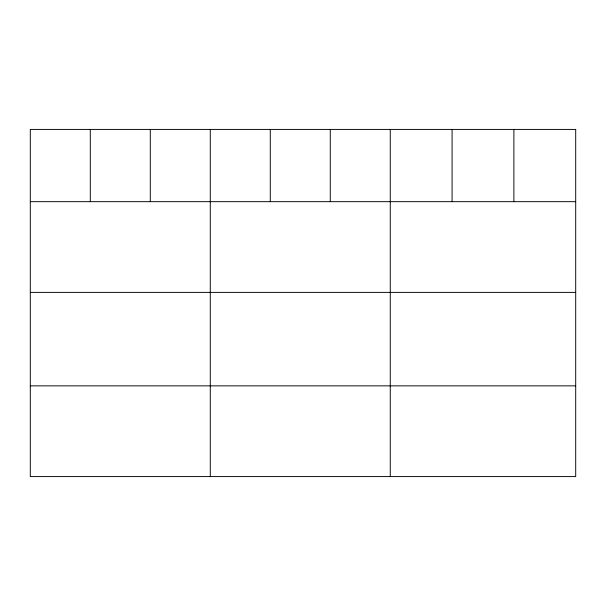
<?xml version="1.0" encoding="UTF-8"?>
<svg xmlns="http://www.w3.org/2000/svg" width="606" height="606" viewBox="0 0 606 606"><rect width="100%" height="100%" fill="white"/><g stroke="black" fill="none" stroke-linecap="round" stroke-linejoin="round"><path stroke-width="0.91" d="M30.3 201.669L575.7 201.669M30.3 292.387L575.7 292.387M30.3 385.855L575.7 385.855M513.888 129.419L513.888 201.669M452.076 129.419L452.076 201.669M390.264 129.419L390.264 476.581M330.27 129.419L330.27 201.669M270.276 129.419L270.276 201.669M210.282 129.419L210.282 476.581M150.288 129.419L150.288 201.669M90.294 129.419L90.294 201.669M575.7 129.419L30.3 129.419L30.3 476.581L575.7 476.581L575.7 129.419"/></g></svg>
